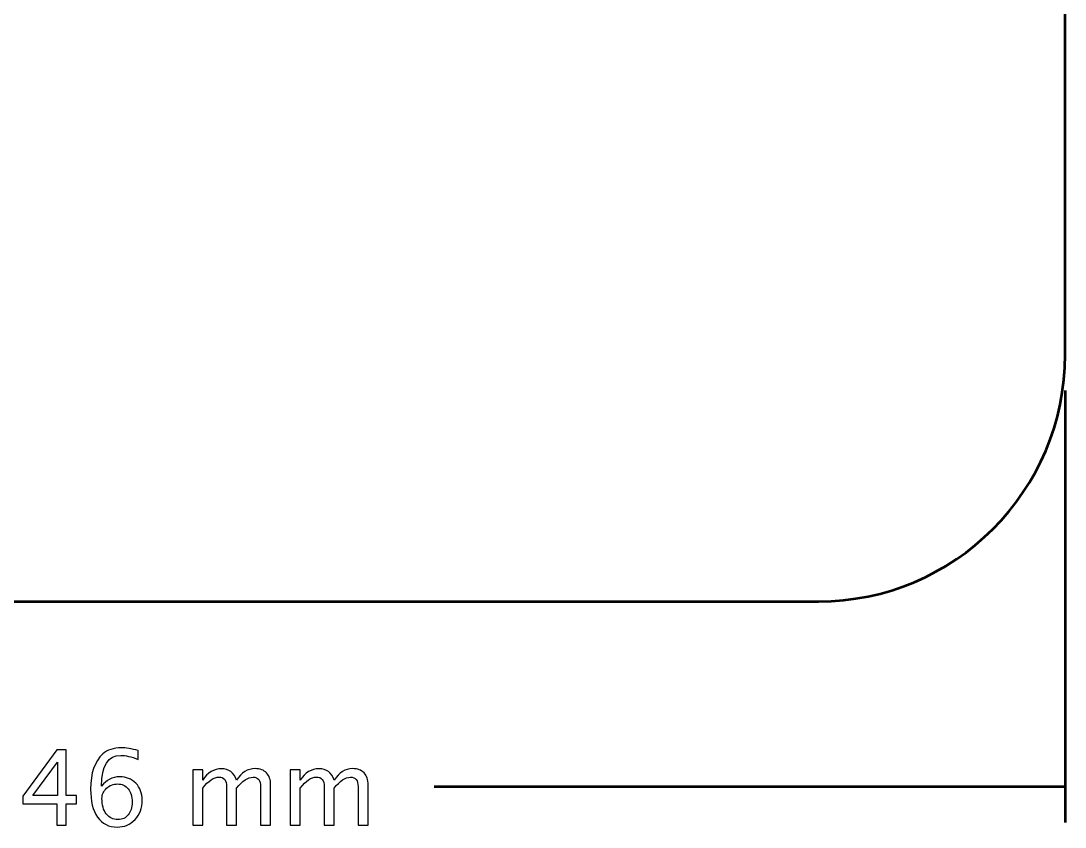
# Model space of a CAD drawing. Header units: centimetres. Extents: x -17.7 to 15.2, y -27.6 to 36.6.
# Drawn here: x -5.66 to 2.8, y -27.58 to -21.04 of the extents above; entities that cross this region are included whole.
import ezdxf

# ---------------------------------------------------------------- set-up
doc = ezdxf.new("R2010")
doc.units = ezdxf.units.CM
doc.header["$MEASUREMENT"] = 0
doc.layers.add('Layer 1', color=7, linetype='Continuous')

msp = doc.modelspace()

# ---------------------------------------------------------------- linework, layer by layer
at = {"layer": 'Layer 1', "lineweight": 53}
msp.add_open_spline([(-11.8, -23.75), (-11.8, -23.75), (-11.8, -18.25), (-11.8, -18.25), (-11.8, -18.25), (-11.8, -17.14544), (-10.90457, -16.25), (-9.8, -16.25), (-9.8, -16.25), (-9.8, -16.25), (0.8, -16.25), (0.8, -16.25), (0.8, -16.25), (1.90457, -16.25), (2.8, -17.14544), (2.8, -18.25), (2.8, -18.25), (2.8, -18.25), (2.8, -23.75), (2.8, -23.75), (2.8, -23.75), (2.8, -24.85456), (1.90457, -25.75), (0.8, -25.75), (0.8, -25.75), (0.8, -25.75), (-9.8, -25.75), (-9.8, -25.75), (-9.8, -25.75), (-10.90457, -25.75), (-11.8, -24.85456), (-11.8, -23.75)], degree=3, knots=[0, 0, 0, 0, 0.1111111, 0.1111111, 0.1111111, 0.1111111, 0.2222222, 0.2222222, 0.2222222, 0.2222222, 0.3333333, 0.3333333, 0.3333333, 0.3333333, 0.4444444, 0.4444444, 0.4444444, 0.4444444, 0.5555556, 0.5555556, 0.5555556, 0.5555556, 0.6666667, 0.6666667, 0.6666667, 0.6666667, 0.7777778, 0.7777778, 0.7777778, 0.7777778, 1, 1, 1, 1], dxfattribs=at)
for points in [[(2.8, -24.04106), (2.8, -24.04106), (2.8, -27.54106), (2.8, -27.54106)], [(-2.31368, -27.25), (-2.31368, -27.25), (2.8, -27.25), (2.8, -27.25)]]:
    msp.add_open_spline(points, degree=3, dxfattribs=at)
at = {"layer": 'Layer 1'}
for points, knots in [([(-5.37293, -27.56369), (-5.37293, -27.56369), (-5.37293, -27.39012), (-5.37293, -27.39012), (-5.37293, -27.39012), (-5.37293, -27.39012), (-5.64894, -27.39012), (-5.64894, -27.39012), (-5.64894, -27.39012), (-5.64894, -27.39012), (-5.64894, -27.32832), (-5.64894, -27.32832), (-5.64894, -27.32832), (-5.64894, -27.32832), (-5.37293, -26.95155), (-5.37293, -26.95155), (-5.37293, -26.95155), (-5.37293, -26.95155), (-5.29673, -26.95155), (-5.29673, -26.95155), (-5.29673, -26.95155), (-5.29673, -26.95155), (-5.29673, -27.32324), (-5.29673, -27.32324), (-5.29673, -27.32324), (-5.29673, -27.32324), (-5.2146, -27.32324), (-5.2146, -27.32324), (-5.2146, -27.32324), (-5.2146, -27.32324), (-5.2146, -27.39012), (-5.2146, -27.39012), (-5.2146, -27.39012), (-5.2146, -27.39012), (-5.29673, -27.39012), (-5.29673, -27.39012), (-5.29673, -27.39012), (-5.29673, -27.39012), (-5.29673, -27.56369), (-5.29673, -27.56369), (-5.29673, -27.56369), (-5.29673, -27.56369), (-5.37293, -27.56369), (-5.37293, -27.56369)], [0, 0, 0, 0, 0.0833333, 0.0833333, 0.0833333, 0.0833333, 0.1666667, 0.1666667, 0.1666667, 0.1666667, 0.25, 0.25, 0.25, 0.25, 0.3333333, 0.3333333, 0.3333333, 0.3333333, 0.4166667, 0.4166667, 0.4166667, 0.4166667, 0.5, 0.5, 0.5, 0.5, 0.5833333, 0.5833333, 0.5833333, 0.5833333, 0.6666667, 0.6666667, 0.6666667, 0.6666667, 0.75, 0.75, 0.75, 0.75, 0.8333333, 0.8333333, 0.8333333, 0.8333333, 1, 1, 1, 1]), ([(-5.01111, -27.24647), (-4.97217, -27.19609), (-4.9232, -27.17084), (-4.86422, -27.17084), (-4.86422, -27.17084), (-4.81073, -27.17084), (-4.76699, -27.18847), (-4.73284, -27.22389), (-4.73284, -27.22389), (-4.69883, -27.25931), (-4.68176, -27.30475), (-4.68176, -27.36021), (-4.68176, -27.36021), (-4.68176, -27.42385), (-4.70081, -27.4762), (-4.73905, -27.51726), (-4.73905, -27.51726), (-4.77729, -27.55833), (-4.82583, -27.57893), (-4.88496, -27.57893), (-4.88496, -27.57893), (-4.95213, -27.57893), (-5.0049, -27.5517), (-5.04286, -27.49737), (-5.04286, -27.49737), (-5.08096, -27.4429), (-5.10001, -27.36754), (-5.10001, -27.27145), (-5.10001, -27.27145), (-5.10001, -27.14191), (-5.06671, -27.04694), (-5.00025, -26.98626), (-5.00025, -26.98626), (-4.96412, -26.95296), (-4.91417, -26.93631), (-4.85053, -26.93631), (-4.85053, -26.93631), (-4.81356, -26.93631), (-4.7677, -26.94393), (-4.71308, -26.95917), (-4.71308, -26.95917), (-4.71308, -26.95917), (-4.71308, -27.03029), (-4.71308, -27.03029), (-4.71308, -27.03029), (-4.7708, -27.00827), (-4.81821, -26.99727), (-4.85547, -26.99727), (-4.85547, -26.99727), (-4.95918, -26.99727), (-5.01111, -27.08038), (-5.01111, -27.24647)], [0, 0, 0, 0, 0.0714286, 0.0714286, 0.0714286, 0.0714286, 0.1428571, 0.1428571, 0.1428571, 0.1428571, 0.2142857, 0.2142857, 0.2142857, 0.2142857, 0.2857143, 0.2857143, 0.2857143, 0.2857143, 0.3571429, 0.3571429, 0.3571429, 0.3571429, 0.4285714, 0.4285714, 0.4285714, 0.4285714, 0.5, 0.5, 0.5, 0.5, 0.5714286, 0.5714286, 0.5714286, 0.5714286, 0.6428571, 0.6428571, 0.6428571, 0.6428571, 0.7142857, 0.7142857, 0.7142857, 0.7142857, 0.7857143, 0.7857143, 0.7857143, 0.7857143, 0.8571429, 0.8571429, 0.8571429, 0.8571429, 1, 1, 1, 1]), ([(-5.56865, -27.32324), (-5.56865, -27.32324), (-5.36785, -27.32324), (-5.36785, -27.32324), (-5.36785, -27.32324), (-5.36785, -27.32324), (-5.36785, -27.05202), (-5.36785, -27.05202), (-5.36785, -27.05202), (-5.36785, -27.05202), (-5.56865, -27.32324), (-5.56865, -27.32324)], [0, 0, 0, 0, 0.25, 0.25, 0.25, 0.25, 0.5, 0.5, 0.5, 0.5, 1, 1, 1, 1]), ([(-4.27225, -27.56369), (-4.27225, -27.56369), (-4.27225, -27.11495), (-4.27225, -27.11495), (-4.27225, -27.11495), (-4.27225, -27.11495), (-4.19097, -27.11495), (-4.19097, -27.11495), (-4.19097, -27.11495), (-4.19097, -27.11495), (-4.19097, -27.19976), (-4.19097, -27.19976), (-4.19097, -27.19976), (-4.15132, -27.13697), (-4.10052, -27.10564), (-4.03829, -27.10564), (-4.03829, -27.10564), (-3.97831, -27.10564), (-3.93753, -27.13697), (-3.9158, -27.19976), (-3.9158, -27.19976), (-3.87728, -27.1364), (-3.82704, -27.10479), (-3.76538, -27.10479), (-3.76538, -27.10479), (-3.72601, -27.10479), (-3.69539, -27.11637), (-3.67351, -27.13965), (-3.67351, -27.13965), (-3.65164, -27.16293), (-3.64063, -27.19553), (-3.64063, -27.23744), (-3.64063, -27.23744), (-3.64063, -27.23744), (-3.64063, -27.56369), (-3.64063, -27.56369), (-3.64063, -27.56369), (-3.64063, -27.56369), (-3.72191, -27.56369), (-3.72191, -27.56369), (-3.72191, -27.56369), (-3.72191, -27.56369), (-3.72191, -27.25085), (-3.72191, -27.25085), (-3.72191, -27.25085), (-3.72191, -27.19976), (-3.74223, -27.17422), (-3.78287, -27.17422), (-3.78287, -27.17422), (-3.82507, -27.17422), (-3.86938, -27.204), (-3.9158, -27.26369), (-3.9158, -27.26369), (-3.9158, -27.26369), (-3.9158, -27.56369), (-3.9158, -27.56369), (-3.9158, -27.56369), (-3.9158, -27.56369), (-3.99708, -27.56369), (-3.99708, -27.56369), (-3.99708, -27.56369), (-3.99708, -27.56369), (-3.99708, -27.25056), (-3.99708, -27.25056), (-3.99708, -27.25056), (-3.99708, -27.19906), (-4.01768, -27.17338), (-4.05903, -27.17338), (-4.05903, -27.17338), (-4.10009, -27.17338), (-4.14412, -27.20329), (-4.19097, -27.26326), (-4.19097, -27.26326), (-4.19097, -27.26326), (-4.19097, -27.56369), (-4.19097, -27.56369), (-4.19097, -27.56369), (-4.19097, -27.56369), (-4.27225, -27.56369), (-4.27225, -27.56369)], [0, 0, 0, 0, 0.047619, 0.047619, 0.047619, 0.047619, 0.0952381, 0.0952381, 0.0952381, 0.0952381, 0.1428571, 0.1428571, 0.1428571, 0.1428571, 0.1904762, 0.1904762, 0.1904762, 0.1904762, 0.2380952, 0.2380952, 0.2380952, 0.2380952, 0.2857143, 0.2857143, 0.2857143, 0.2857143, 0.3333333, 0.3333333, 0.3333333, 0.3333333, 0.3809524, 0.3809524, 0.3809524, 0.3809524, 0.4285714, 0.4285714, 0.4285714, 0.4285714, 0.4761905, 0.4761905, 0.4761905, 0.4761905, 0.5238095, 0.5238095, 0.5238095, 0.5238095, 0.5714286, 0.5714286, 0.5714286, 0.5714286, 0.6190476, 0.6190476, 0.6190476, 0.6190476, 0.6666667, 0.6666667, 0.6666667, 0.6666667, 0.7142857, 0.7142857, 0.7142857, 0.7142857, 0.7619048, 0.7619048, 0.7619048, 0.7619048, 0.8095238, 0.8095238, 0.8095238, 0.8095238, 0.8571429, 0.8571429, 0.8571429, 0.8571429, 0.9047619, 0.9047619, 0.9047619, 0.9047619, 1, 1, 1, 1]), ([(-3.48174, -27.56369), (-3.48174, -27.56369), (-3.48174, -27.11495), (-3.48174, -27.11495), (-3.48174, -27.11495), (-3.48174, -27.11495), (-3.40046, -27.11495), (-3.40046, -27.11495), (-3.40046, -27.11495), (-3.40046, -27.11495), (-3.40046, -27.19976), (-3.40046, -27.19976), (-3.40046, -27.19976), (-3.36081, -27.13697), (-3.31001, -27.10564), (-3.24778, -27.10564), (-3.24778, -27.10564), (-3.1878, -27.10564), (-3.14702, -27.13697), (-3.12529, -27.19976), (-3.12529, -27.19976), (-3.08677, -27.1364), (-3.03653, -27.10479), (-2.97487, -27.10479), (-2.97487, -27.10479), (-2.9355, -27.10479), (-2.90488, -27.11637), (-2.883, -27.13965), (-2.883, -27.13965), (-2.86113, -27.16293), (-2.85012, -27.19553), (-2.85012, -27.23744), (-2.85012, -27.23744), (-2.85012, -27.23744), (-2.85012, -27.56369), (-2.85012, -27.56369), (-2.85012, -27.56369), (-2.85012, -27.56369), (-2.9314, -27.56369), (-2.9314, -27.56369), (-2.9314, -27.56369), (-2.9314, -27.56369), (-2.9314, -27.25085), (-2.9314, -27.25085), (-2.9314, -27.25085), (-2.9314, -27.19976), (-2.95172, -27.17422), (-2.99236, -27.17422), (-2.99236, -27.17422), (-3.03456, -27.17422), (-3.07887, -27.204), (-3.12529, -27.26369), (-3.12529, -27.26369), (-3.12529, -27.26369), (-3.12529, -27.56369), (-3.12529, -27.56369), (-3.12529, -27.56369), (-3.12529, -27.56369), (-3.20657, -27.56369), (-3.20657, -27.56369), (-3.20657, -27.56369), (-3.20657, -27.56369), (-3.20657, -27.25056), (-3.20657, -27.25056), (-3.20657, -27.25056), (-3.20657, -27.19906), (-3.22717, -27.17338), (-3.26852, -27.17338), (-3.26852, -27.17338), (-3.30958, -27.17338), (-3.35361, -27.20329), (-3.40046, -27.26326), (-3.40046, -27.26326), (-3.40046, -27.26326), (-3.40046, -27.56369), (-3.40046, -27.56369), (-3.40046, -27.56369), (-3.40046, -27.56369), (-3.48174, -27.56369), (-3.48174, -27.56369)], [0, 0, 0, 0, 0.047619, 0.047619, 0.047619, 0.047619, 0.0952381, 0.0952381, 0.0952381, 0.0952381, 0.1428571, 0.1428571, 0.1428571, 0.1428571, 0.1904762, 0.1904762, 0.1904762, 0.1904762, 0.2380952, 0.2380952, 0.2380952, 0.2380952, 0.2857143, 0.2857143, 0.2857143, 0.2857143, 0.3333333, 0.3333333, 0.3333333, 0.3333333, 0.3809524, 0.3809524, 0.3809524, 0.3809524, 0.4285714, 0.4285714, 0.4285714, 0.4285714, 0.4761905, 0.4761905, 0.4761905, 0.4761905, 0.5238095, 0.5238095, 0.5238095, 0.5238095, 0.5714286, 0.5714286, 0.5714286, 0.5714286, 0.6190476, 0.6190476, 0.6190476, 0.6190476, 0.6666667, 0.6666667, 0.6666667, 0.6666667, 0.7142857, 0.7142857, 0.7142857, 0.7142857, 0.7619048, 0.7619048, 0.7619048, 0.7619048, 0.8095238, 0.8095238, 0.8095238, 0.8095238, 0.8571429, 0.8571429, 0.8571429, 0.8571429, 0.9047619, 0.9047619, 0.9047619, 0.9047619, 1, 1, 1, 1]), ([(-4.76304, -27.37629), (-4.76304, -27.331), (-4.77348, -27.29515), (-4.79451, -27.26877), (-4.79451, -27.26877), (-4.81553, -27.24238), (-4.84432, -27.22926), (-4.88087, -27.22926), (-4.88087, -27.22926), (-4.91572, -27.22926), (-4.9455, -27.24083), (-4.97033, -27.26411), (-4.97033, -27.26411), (-4.99531, -27.28725), (-5.00773, -27.31519), (-5.00773, -27.34779), (-5.00773, -27.34779), (-5.00773, -27.39915), (-4.99587, -27.44036), (-4.97231, -27.4714), (-4.97231, -27.4714), (-4.9486, -27.50245), (-4.91727, -27.51797), (-4.87833, -27.51797), (-4.87833, -27.51797), (-4.84291, -27.51797), (-4.81483, -27.50527), (-4.79408, -27.47987), (-4.79408, -27.47987), (-4.77334, -27.45447), (-4.76304, -27.4199), (-4.76304, -27.37629)], [0, 0, 0, 0, 0.1111111, 0.1111111, 0.1111111, 0.1111111, 0.2222222, 0.2222222, 0.2222222, 0.2222222, 0.3333333, 0.3333333, 0.3333333, 0.3333333, 0.4444444, 0.4444444, 0.4444444, 0.4444444, 0.5555556, 0.5555556, 0.5555556, 0.5555556, 0.6666667, 0.6666667, 0.6666667, 0.6666667, 0.7777778, 0.7777778, 0.7777778, 0.7777778, 1, 1, 1, 1])]:
    msp.add_open_spline(points, degree=3, knots=knots, dxfattribs=at)

doc.saveas('drawing.dxf')
